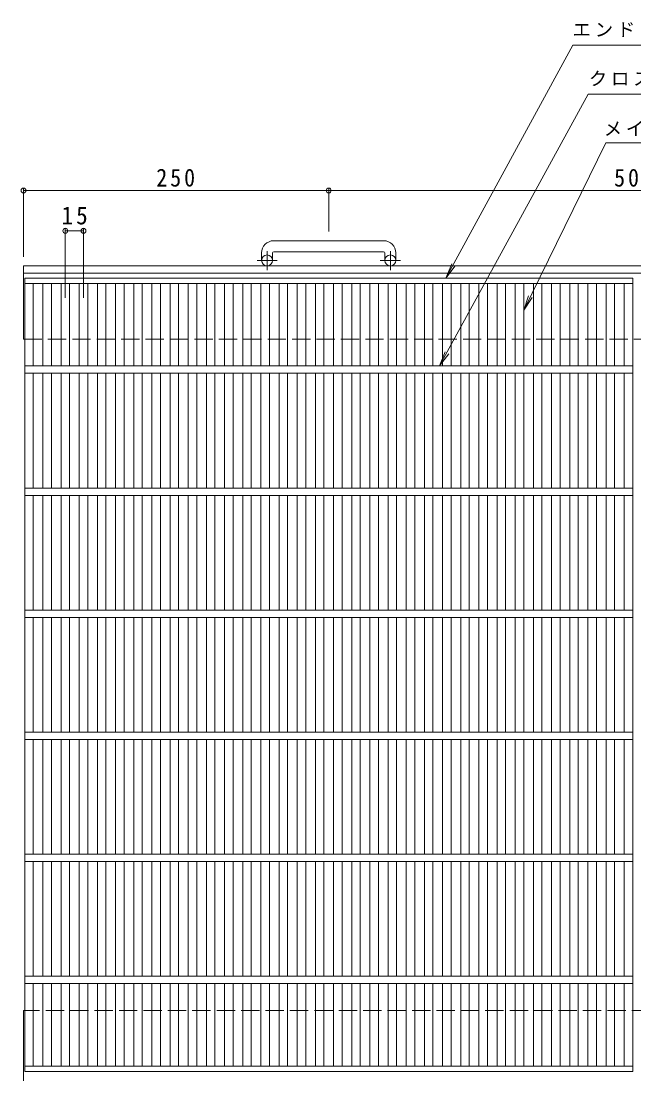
# Model space of a CAD drawing. Units: millimetres at full size, sheet at 1:5; details may follow other scales. Extents: x -890 to 894, y -688 to 677.
# Drawn here: x -890 to -388, y -186 to 677 of the extents above; entities that cross this region are included whole.
import ezdxf

# ---------------------------------------------------------------- set-up
doc = ezdxf.new("R2010")
doc.units = ezdxf.units.MM
doc.header["$LTSCALE"] = 5
doc.header["$PDMODE"] = 32
doc.header["$PDSIZE"] = 4
doc.linetypes.add('CHAIN1', pattern=[8, 5, -1, 1, -1])
doc.linetypes.add('DASHED3', pattern=[4, 3, -1])
for name, color, linetype, lineweight in [('B-1', 2, 'Continuous', 9), ('B-2', 3, 'Continuous', 9), ('B-4', 7, 'Continuous', 9), ('B-5', 7, 'Continuous', 9)]:
    doc.layers.add(name, color=color, linetype=linetype, lineweight=lineweight)
doc.styles.add('ＭＳ ゴシック', font='')
doc.styles.get('ＭＳ ゴシック').set_extended_font_data('MS Gothic')

msp = doc.modelspace()

# ---------------------------------------------------------------- linework, layer by layer
at = {"layer": 'B-1'}
for p, q in [((-592.597, 496.545), (-682.597, 496.545)), ((-692.597, 486.545), (-692.597, 480.445)), ((-683.597, 486.545), (-683.597, 480.445)), ((-682.597, 487.545), (-592.597, 487.545)), ((-591.597, 486.545), (-591.597, 480.445)), ((-582.597, 486.545), (-582.597, 480.445)), ((-887.597, 475.945), (-887.597, 415.945)), ((-887.597, 475.945), (5.639, 475.945)), ((-887.597, 469.945), (5.639, 469.945)), ((-887.597, -134.054), (-887.597, -194.054))]:
    msp.add_line(p, q, dxfattribs=at)
at = {"layer": 'B-1', "linetype": 'CHAIN1'}
for p, q in [((-688.097, 472.337), (-688.097, 487.935)), ((-587.097, 472.337), (-587.097, 487.935)), ((-679.934, 480.445), (-696.341, 480.445)), ((-578.934, 480.445), (-595.341, 480.445))]:
    msp.add_line(p, q, dxfattribs=at)
at = {"layer": 'B-1', "linetype": 'DASHED3'}
for p, q in [((-887.597, 415.945), (5.639, 415.945)), ((5.639, -134.054), (-887.597, -134.054))]:
    msp.add_line(p, q, dxfattribs=at)
at = {"layer": 'B-1'}
for centre in [(-688.097, 480.445), (-587.097, 480.445)]:
    msp.add_circle(centre, 4.5, dxfattribs=at)
for centre, radius, start, end in [((-682.597, 486.545), 10, 90, 180), ((-592.597, 486.545), 10, 0, 90), ((-682.597, 486.545), 1, 90, 180), ((-592.597, 486.545), 1, 0, 90)]:
    msp.add_arc(centre, radius, start, end, dxfattribs=at)
at = {"layer": 'B-2'}
for p, q in [((-886.597, -184.054), (-886.597, 465.945)), ((-886.597, 465.945), (-388.597, 465.945)), ((-388.597, -184.054), (-388.597, 465.945)), ((-886.597, 461.445), (-388.597, 461.445)), ((-879.597, 393.944), (-879.597, 461.445)), ((-871.718, 393.944), (-871.718, 461.445)), ((-864.718, 393.944), (-864.718, 461.445)), ((-856.84, 393.944), (-856.84, 461.445)), ((-849.84, 393.944), (-849.84, 461.445)), ((-841.961, 393.944), (-841.961, 461.445)), ((-834.961, 393.944), (-834.961, 461.445)), ((-827.082, 393.944), (-827.082, 461.445)), ((-820.082, 393.944), (-820.082, 461.445)), ((-812.203, 393.944), (-812.203, 461.445)), ((-805.203, 393.944), (-805.203, 461.445)), ((-797.324, 393.944), (-797.324, 461.445)), ((-790.324, 393.945), (-790.324, 461.445)), ((-782.445, 393.944), (-782.445, 461.445)), ((-775.446, 393.944), (-775.446, 461.445)), ((-767.567, 393.944), (-767.567, 461.445)), ((-760.567, 393.944), (-760.567, 461.445)), ((-752.688, 393.944), (-752.688, 461.445)), ((-745.688, 393.944), (-745.688, 461.445)), ((-737.809, 393.944), (-737.809, 461.445)), ((-730.809, 393.944), (-730.809, 461.445)), ((-722.93, 393.944), (-722.93, 461.445)), ((-715.93, 393.944), (-715.93, 461.445)), ((-708.051, 393.944), (-708.051, 461.445)), ((-701.051, 393.944), (-701.051, 461.445)), ((-693.173, 393.944), (-693.173, 461.445)), ((-686.173, 393.944), (-686.173, 461.445)), ((-678.294, 393.944), (-678.294, 461.445)), ((-671.294, 393.944), (-671.294, 461.445)), ((-663.415, 393.944), (-663.415, 461.445)), ((-656.415, 393.944), (-656.415, 461.445)), ((-648.536, 393.944), (-648.536, 461.445)), ((-641.536, 393.944), (-641.536, 461.445)), ((-633.657, 393.944), (-633.657, 461.445)), ((-626.658, 393.944), (-626.658, 461.445)), ((-618.779, 393.944), (-618.779, 461.445)), ((-611.778, 393.944), (-611.778, 461.445)), ((-603.9, 393.944), (-603.9, 461.445)), ((-596.9, 393.944), (-596.9, 461.445)), ((-589.021, 393.944), (-589.021, 461.445)), ((-582.021, 393.944), (-582.021, 461.445)), ((-574.142, 393.944), (-574.142, 461.445)), ((-567.142, 393.944), (-567.142, 461.445)), ((-559.263, 393.944), (-559.263, 461.445)), ((-552.263, 393.944), (-552.263, 461.445)), ((-544.385, 393.944), (-544.385, 461.445)), ((-537.384, 393.944), (-537.384, 461.445)), ((-529.504, 393.944), (-529.504, 461.445)), ((-522.504, 393.944), (-522.504, 461.445)), ((-514.625, 393.944), (-514.625, 461.445)), ((-507.625, 393.944), (-507.625, 461.445)), ((-499.744, 393.944), (-499.744, 461.445)), ((-492.745, 393.944), (-492.745, 461.445)), ((-484.865, 393.944), (-484.865, 461.445)), ((-477.865, 393.944), (-477.865, 461.445)), ((-469.985, 393.944), (-469.985, 461.445)), ((-462.985, 393.944), (-462.985, 461.445)), ((-455.105, 393.944), (-455.105, 461.445)), ((-448.104, 393.944), (-448.104, 461.445)), ((-440.224, 393.944), (-440.224, 461.445)), ((-433.224, 393.944), (-433.224, 461.445)), ((-425.344, 393.944), (-425.344, 461.445)), ((-418.344, 393.944), (-418.344, 461.445)), ((-410.464, 393.944), (-410.464, 461.445)), ((-403.464, 393.944), (-403.464, 461.445)), ((-395.597, 393.944), (-395.597, 461.445)), ((-886.597, 393.945), (-388.597, 393.945)), ((-886.597, 387.946), (-388.597, 387.946)), ((-879.597, 293.946), (-879.597, 387.946)), ((-871.718, 293.946), (-871.718, 387.946)), ((-864.718, 293.946), (-864.718, 387.946)), ((-856.84, 293.946), (-856.84, 387.946)), ((-849.84, 293.946), (-849.84, 387.946)), ((-841.961, 293.946), (-841.961, 387.946)), ((-834.961, 293.946), (-834.961, 387.946)), ((-827.082, 293.946), (-827.082, 387.946)), ((-820.082, 293.946), (-820.082, 387.946)), ((-812.203, 293.946), (-812.203, 387.946)), ((-805.203, 293.946), (-805.203, 387.946)), ((-797.324, 293.946), (-797.324, 387.946)), ((-790.324, 293.946), (-790.324, 387.946)), ((-782.445, 293.946), (-782.445, 387.946)), ((-775.446, 293.946), (-775.446, 387.946)), ((-767.567, 293.946), (-767.567, 387.946)), ((-760.567, 293.946), (-760.567, 387.946)), ((-752.688, 293.946), (-752.688, 387.946)), ((-745.688, 293.946), (-745.688, 387.946)), ((-737.809, 293.946), (-737.809, 387.946)), ((-730.809, 293.946), (-730.809, 387.946)), ((-722.93, 293.946), (-722.93, 387.946)), ((-715.93, 293.946), (-715.93, 387.946)), ((-708.051, 293.946), (-708.051, 387.946)), ((-701.051, 293.946), (-701.051, 387.946)), ((-693.173, 293.946), (-693.173, 387.946)), ((-686.173, 293.946), (-686.173, 387.946)), ((-678.294, 293.946), (-678.294, 387.946)), ((-671.294, 293.946), (-671.294, 387.946)), ((-663.415, 293.946), (-663.415, 387.946)), ((-656.415, 293.946), (-656.415, 387.946)), ((-648.536, 293.946), (-648.536, 387.946)), ((-641.536, 293.946), (-641.536, 387.946)), ((-633.657, 293.946), (-633.657, 387.946)), ((-626.658, 293.946), (-626.658, 387.946)), ((-618.779, 293.946), (-618.779, 387.946)), ((-611.778, 293.946), (-611.778, 387.946)), ((-603.9, 293.946), (-603.9, 387.946)), ((-596.9, 293.946), (-596.9, 387.946)), ((-589.021, 293.946), (-589.021, 387.946)), ((-582.021, 293.946), (-582.021, 387.946)), ((-574.142, 293.946), (-574.142, 387.946)), ((-567.142, 293.946), (-567.142, 387.946)), ((-559.263, 293.946), (-559.263, 387.946)), ((-552.263, 293.946), (-552.263, 387.946)), ((-544.385, 293.946), (-544.385, 387.946)), ((-537.384, 293.946), (-537.384, 387.946)), ((-529.504, 293.946), (-529.504, 387.946)), ((-522.504, 293.946), (-522.504, 387.946)), ((-514.625, 293.946), (-514.625, 387.946)), ((-507.625, 293.946), (-507.625, 387.946)), ((-499.744, 293.946), (-499.744, 387.946)), ((-492.745, 293.946), (-492.745, 387.946)), ((-484.865, 293.946), (-484.865, 387.946)), ((-477.865, 293.946), (-477.865, 387.946)), ((-469.985, 293.946), (-469.985, 387.946)), ((-462.985, 293.946), (-462.985, 387.946)), ((-455.105, 293.946), (-455.105, 387.946)), ((-448.104, 293.946), (-448.104, 387.946)), ((-440.224, 293.946), (-440.224, 387.946)), ((-433.224, 293.946), (-433.224, 387.946)), ((-425.344, 293.946), (-425.344, 387.946)), ((-418.344, 293.946), (-418.344, 387.946)), ((-410.464, 293.946), (-410.464, 387.946)), ((-403.464, 293.946), (-403.464, 387.946)), ((-395.597, 293.946), (-395.597, 387.946)), ((-886.597, 293.946), (-388.597, 293.946)), ((-886.597, 287.946), (-388.597, 287.946)), ((-879.597, 193.946), (-879.597, 287.946)), ((-871.718, 193.946), (-871.718, 287.946)), ((-864.718, 193.946), (-864.718, 287.946)), ((-856.84, 193.946), (-856.84, 287.946)), ((-849.84, 193.946), (-849.84, 287.946)), ((-841.961, 193.946), (-841.961, 287.946)), ((-834.961, 193.946), (-834.961, 287.946)), ((-827.082, 193.946), (-827.082, 287.946)), ((-820.082, 193.946), (-820.082, 287.946)), ((-812.203, 193.946), (-812.203, 287.946)), ((-805.203, 193.946), (-805.203, 287.946)), ((-797.324, 193.946), (-797.324, 287.946)), ((-790.324, 193.946), (-790.324, 287.946)), ((-782.445, 193.946), (-782.445, 287.946)), ((-775.446, 193.946), (-775.446, 287.946)), ((-767.567, 193.946), (-767.567, 287.946)), ((-760.567, 193.946), (-760.567, 287.946)), ((-752.688, 193.946), (-752.688, 287.946)), ((-745.688, 193.946), (-745.688, 287.946)), ((-737.809, 193.946), (-737.809, 287.946)), ((-730.809, 193.946), (-730.809, 287.946)), ((-722.93, 193.946), (-722.93, 287.946)), ((-715.93, 193.946), (-715.93, 287.946)), ((-708.051, 193.946), (-708.051, 287.946)), ((-701.051, 193.946), (-701.051, 287.946)), ((-693.173, 193.946), (-693.173, 287.946)), ((-686.173, 193.946), (-686.173, 287.946)), ((-678.294, 193.946), (-678.294, 287.946)), ((-671.294, 193.946), (-671.294, 287.946)), ((-663.415, 193.946), (-663.415, 287.946)), ((-656.415, 193.946), (-656.415, 287.946)), ((-648.536, 193.946), (-648.536, 287.946)), ((-641.536, 193.946), (-641.536, 287.946)), ((-633.657, 193.946), (-633.657, 287.946)), ((-626.658, 193.946), (-626.658, 287.946)), ((-618.779, 193.946), (-618.779, 287.946)), ((-611.778, 193.946), (-611.778, 287.946)), ((-603.9, 193.946), (-603.9, 287.946)), ((-596.9, 193.946), (-596.9, 287.946)), ((-589.021, 193.946), (-589.021, 287.946)), ((-582.021, 193.946), (-582.021, 287.946)), ((-574.142, 193.946), (-574.142, 287.946)), ((-567.142, 193.946), (-567.142, 287.946)), ((-559.263, 193.946), (-559.263, 287.946)), ((-552.263, 193.946), (-552.263, 287.946)), ((-544.385, 193.946), (-544.385, 287.946)), ((-537.384, 193.946), (-537.384, 287.946)), ((-529.504, 193.946), (-529.504, 287.946)), ((-522.504, 193.946), (-522.504, 287.946)), ((-514.625, 193.946), (-514.625, 287.946)), ((-507.625, 193.946), (-507.625, 287.946)), ((-499.744, 193.946), (-499.744, 287.946)), ((-492.745, 193.946), (-492.745, 287.946)), ((-484.865, 193.946), (-484.865, 287.946)), ((-477.865, 193.946), (-477.865, 287.946)), ((-469.985, 193.946), (-469.985, 287.946)), ((-462.985, 193.946), (-462.985, 287.946)), ((-455.105, 193.946), (-455.105, 287.946)), ((-448.104, 193.946), (-448.104, 287.946)), ((-440.224, 193.946), (-440.224, 287.946)), ((-433.224, 193.946), (-433.224, 287.946)), ((-425.344, 193.946), (-425.344, 287.946)), ((-418.344, 193.946), (-418.344, 287.946)), ((-410.464, 193.946), (-410.464, 287.946)), ((-403.464, 193.946), (-403.464, 287.946)), ((-395.597, 193.946), (-395.597, 287.946)), ((-886.597, 193.946), (-388.597, 193.946)), ((-886.597, 187.946), (-388.597, 187.946)), ((-879.597, 93.946), (-879.597, 187.946)), ((-871.718, 93.946), (-871.718, 187.946)), ((-864.718, 93.946), (-864.718, 187.946)), ((-856.84, 93.946), (-856.84, 187.946)), ((-849.84, 93.946), (-849.84, 187.946)), ((-841.961, 93.946), (-841.961, 187.946)), ((-834.961, 93.946), (-834.961, 187.946)), ((-827.082, 93.946), (-827.082, 187.946)), ((-820.082, 93.946), (-820.082, 187.946)), ((-812.203, 93.946), (-812.203, 187.946)), ((-805.203, 93.946), (-805.203, 187.946)), ((-797.324, 93.946), (-797.324, 187.946)), ((-790.324, 93.946), (-790.324, 187.946)), ((-782.445, 93.946), (-782.445, 187.946)), ((-775.446, 93.946), (-775.446, 187.946)), ((-767.567, 93.946), (-767.567, 187.946)), ((-760.567, 93.946), (-760.567, 187.946)), ((-752.688, 93.946), (-752.688, 187.946)), ((-745.688, 93.946), (-745.688, 187.946)), ((-737.809, 93.946), (-737.809, 187.946)), ((-730.809, 93.946), (-730.809, 187.946)), ((-722.93, 93.946), (-722.93, 187.946)), ((-715.93, 93.946), (-715.93, 187.946)), ((-708.051, 93.946), (-708.051, 187.946)), ((-701.051, 93.946), (-701.051, 187.946)), ((-693.173, 93.946), (-693.173, 187.946)), ((-686.173, 93.946), (-686.173, 187.946)), ((-678.294, 93.946), (-678.294, 187.946)), ((-671.294, 93.946), (-671.294, 187.946)), ((-663.415, 93.946), (-663.415, 187.946)), ((-656.415, 93.946), (-656.415, 187.946)), ((-648.536, 93.946), (-648.536, 187.946)), ((-641.536, 93.946), (-641.536, 187.946)), ((-633.657, 93.946), (-633.657, 187.946)), ((-626.658, 93.946), (-626.658, 187.946)), ((-618.779, 93.946), (-618.779, 187.946)), ((-611.778, 93.946), (-611.778, 187.946)), ((-603.9, 93.946), (-603.9, 187.946)), ((-596.9, 93.946), (-596.9, 187.946)), ((-589.021, 93.946), (-589.021, 187.946)), ((-582.021, 93.946), (-582.021, 187.946)), ((-574.142, 93.946), (-574.142, 187.946)), ((-567.142, 93.946), (-567.142, 187.946)), ((-559.263, 93.946), (-559.263, 187.946)), ((-552.263, 93.946), (-552.263, 187.946)), ((-544.385, 93.946), (-544.385, 187.946)), ((-537.384, 93.946), (-537.384, 187.946)), ((-529.504, 93.946), (-529.504, 187.946)), ((-522.504, 93.946), (-522.504, 187.946)), ((-514.625, 93.946), (-514.625, 187.946)), ((-507.625, 93.946), (-507.625, 187.946)), ((-499.744, 93.946), (-499.744, 187.946)), ((-492.745, 93.946), (-492.745, 187.946)), ((-484.865, 93.946), (-484.865, 187.946)), ((-477.865, 93.946), (-477.865, 187.946)), ((-469.985, 93.946), (-469.985, 187.946)), ((-462.985, 93.946), (-462.985, 187.946)), ((-455.105, 93.946), (-455.105, 187.946)), ((-448.104, 93.946), (-448.104, 187.946)), ((-440.224, 93.946), (-440.224, 187.946)), ((-433.224, 93.946), (-433.224, 187.946)), ((-425.344, 93.946), (-425.344, 187.946)), ((-418.344, 93.946), (-418.344, 187.946)), ((-410.464, 93.946), (-410.464, 187.946)), ((-403.464, 93.946), (-403.464, 187.946)), ((-395.597, 93.946), (-395.597, 187.946)), ((-886.597, 93.946), (-388.597, 93.946)), ((-886.597, 87.946), (-388.597, 87.946)), ((-879.597, -6.054), (-879.597, 87.946)), ((-871.718, -6.054), (-871.718, 87.946)), ((-864.718, -6.054), (-864.718, 87.946)), ((-856.84, -6.054), (-856.84, 87.946)), ((-849.84, -6.054), (-849.84, 87.946)), ((-841.961, -6.054), (-841.961, 87.946)), ((-834.961, -6.054), (-834.961, 87.946)), ((-827.082, -6.054), (-827.082, 87.946)), ((-820.082, -6.054), (-820.082, 87.946)), ((-812.203, -6.054), (-812.203, 87.946)), ((-805.203, -6.054), (-805.203, 87.946)), ((-797.324, -6.054), (-797.324, 87.946)), ((-790.324, -6.054), (-790.324, 87.946)), ((-782.445, -6.054), (-782.445, 87.946)), ((-775.446, -6.054), (-775.446, 87.946)), ((-767.567, -6.054), (-767.567, 87.946)), ((-760.567, -6.054), (-760.567, 87.946)), ((-752.688, -6.054), (-752.688, 87.946)), ((-745.688, -6.054), (-745.688, 87.946)), ((-737.809, -6.054), (-737.809, 87.946)), ((-730.809, -6.054), (-730.809, 87.946)), ((-722.93, -6.054), (-722.93, 87.946)), ((-715.93, -6.054), (-715.93, 87.946)), ((-708.051, -6.054), (-708.051, 87.946)), ((-701.051, -6.054), (-701.051, 87.946)), ((-693.173, -6.054), (-693.173, 87.946)), ((-686.173, -6.054), (-686.173, 87.946)), ((-678.294, -6.054), (-678.294, 87.946)), ((-671.294, -6.054), (-671.294, 87.946)), ((-663.415, -6.054), (-663.415, 87.946)), ((-656.415, -6.054), (-656.415, 87.946)), ((-648.536, -6.054), (-648.536, 87.946)), ((-641.536, -6.054), (-641.536, 87.946)), ((-633.657, -6.054), (-633.657, 87.946)), ((-626.658, -6.054), (-626.658, 87.946)), ((-618.779, -6.054), (-618.779, 87.946)), ((-611.778, -6.054), (-611.778, 87.946)), ((-603.9, -6.054), (-603.9, 87.946)), ((-596.9, -6.054), (-596.9, 87.946)), ((-589.021, -6.054), (-589.021, 87.946)), ((-582.021, -6.054), (-582.021, 87.946)), ((-574.142, -6.054), (-574.142, 87.946)), ((-567.142, -6.054), (-567.142, 87.946)), ((-559.263, -6.054), (-559.263, 87.946)), ((-552.263, -6.054), (-552.263, 87.946)), ((-544.385, -6.054), (-544.385, 87.946)), ((-537.384, -6.054), (-537.384, 87.946)), ((-529.504, -6.054), (-529.504, 87.946)), ((-522.504, -6.054), (-522.504, 87.946)), ((-514.625, -6.054), (-514.625, 87.946)), ((-507.625, -6.054), (-507.625, 87.946)), ((-499.744, -6.054), (-499.744, 87.946)), ((-492.745, -6.054), (-492.745, 87.946)), ((-484.865, -6.054), (-484.865, 87.946)), ((-477.865, -6.054), (-477.865, 87.946)), ((-469.985, -6.054), (-469.985, 87.946)), ((-462.985, -6.054), (-462.985, 87.946)), ((-455.105, -6.054), (-455.105, 87.946)), ((-448.104, -6.054), (-448.104, 87.946)), ((-440.224, -6.054), (-440.224, 87.946)), ((-433.224, -6.054), (-433.224, 87.946)), ((-425.344, -6.054), (-425.344, 87.946)), ((-418.344, -6.054), (-418.344, 87.946)), ((-410.464, -6.054), (-410.464, 87.946)), ((-403.464, -6.054), (-403.464, 87.946)), ((-395.597, -6.054), (-395.597, 87.946)), ((-886.597, -6.054), (-388.597, -6.054)), ((-886.597, -12.054), (-388.597, -12.054)), ((-879.597, -106.054), (-879.597, -12.054)), ((-871.718, -106.054), (-871.718, -12.054)), ((-864.718, -106.054), (-864.718, -12.054)), ((-856.84, -106.054), (-856.84, -12.054)), ((-849.84, -106.054), (-849.84, -12.054)), ((-841.961, -106.054), (-841.961, -12.054)), ((-834.961, -106.054), (-834.961, -12.054)), ((-827.082, -106.054), (-827.082, -12.054)), ((-820.082, -106.054), (-820.082, -12.054)), ((-812.203, -106.054), (-812.203, -12.054)), ((-805.203, -106.054), (-805.203, -12.054)), ((-797.324, -106.054), (-797.324, -12.054)), ((-790.324, -106.054), (-790.324, -12.054)), ((-782.445, -106.054), (-782.445, -12.054)), ((-775.446, -106.054), (-775.446, -12.054)), ((-767.567, -106.054), (-767.567, -12.054)), ((-760.567, -106.054), (-760.567, -12.054)), ((-752.688, -106.054), (-752.688, -12.054)), ((-745.688, -106.054), (-745.688, -12.054)), ((-737.809, -106.054), (-737.809, -12.054)), ((-730.809, -106.054), (-730.809, -12.054)), ((-722.93, -106.054), (-722.93, -12.054)), ((-715.93, -106.054), (-715.93, -12.054)), ((-708.051, -106.054), (-708.051, -12.054)), ((-701.051, -106.054), (-701.051, -12.054)), ((-693.173, -106.054), (-693.173, -12.054)), ((-686.173, -106.054), (-686.173, -12.054)), ((-678.294, -106.054), (-678.294, -12.054)), ((-671.294, -106.054), (-671.294, -12.054)), ((-663.415, -106.054), (-663.415, -12.054)), ((-656.415, -106.054), (-656.415, -12.054)), ((-648.536, -106.054), (-648.536, -12.054)), ((-641.536, -106.054), (-641.536, -12.054)), ((-633.657, -106.054), (-633.657, -12.054)), ((-626.658, -106.054), (-626.658, -12.054)), ((-618.779, -106.054), (-618.779, -12.054)), ((-611.778, -106.054), (-611.778, -12.054)), ((-603.9, -106.054), (-603.9, -12.054)), ((-596.9, -106.054), (-596.9, -12.054)), ((-589.021, -106.054), (-589.021, -12.054)), ((-582.021, -106.054), (-582.021, -12.054)), ((-574.142, -106.054), (-574.142, -12.054)), ((-567.142, -106.054), (-567.142, -12.054)), ((-559.263, -106.054), (-559.263, -12.054)), ((-552.263, -106.054), (-552.263, -12.054)), ((-544.385, -106.054), (-544.385, -12.054)), ((-537.384, -106.054), (-537.384, -12.054)), ((-529.504, -106.054), (-529.504, -12.054)), ((-522.504, -106.054), (-522.504, -12.054)), ((-514.625, -106.054), (-514.625, -12.054)), ((-507.625, -106.054), (-507.625, -12.054)), ((-499.744, -106.054), (-499.744, -12.054)), ((-492.745, -106.054), (-492.745, -12.054)), ((-484.865, -106.054), (-484.865, -12.054)), ((-477.865, -106.054), (-477.865, -12.054)), ((-469.985, -106.054), (-469.985, -12.054)), ((-462.985, -106.054), (-462.985, -12.054)), ((-455.105, -106.054), (-455.105, -12.054)), ((-448.104, -106.054), (-448.104, -12.054)), ((-440.224, -106.054), (-440.224, -12.054)), ((-433.224, -106.054), (-433.224, -12.054)), ((-425.344, -106.054), (-425.344, -12.054)), ((-418.344, -106.054), (-418.344, -12.054)), ((-410.464, -106.054), (-410.464, -12.054)), ((-403.464, -106.054), (-403.464, -12.054)), ((-395.597, -106.054), (-395.597, -12.054)), ((-886.597, -106.054), (-388.597, -106.054)), ((-886.597, -112.054), (-388.597, -112.054)), ((-879.597, -179.554), (-879.597, -112.054)), ((-871.718, -179.554), (-871.718, -112.054)), ((-864.718, -179.554), (-864.718, -112.054)), ((-856.84, -179.554), (-856.84, -112.054)), ((-849.84, -179.554), (-849.84, -112.054)), ((-841.961, -179.554), (-841.961, -112.054)), ((-834.961, -179.554), (-834.961, -112.054)), ((-827.082, -179.554), (-827.082, -112.054)), ((-820.082, -179.554), (-820.082, -112.054)), ((-812.203, -179.554), (-812.203, -112.054)), ((-805.203, -179.554), (-805.203, -112.054)), ((-797.324, -179.554), (-797.324, -112.054)), ((-790.324, -179.554), (-790.324, -112.054)), ((-782.445, -179.554), (-782.445, -112.054)), ((-775.446, -179.554), (-775.446, -112.054)), ((-767.567, -179.554), (-767.567, -112.054)), ((-760.567, -179.554), (-760.567, -112.054)), ((-752.688, -179.554), (-752.688, -112.054)), ((-745.688, -179.554), (-745.688, -112.054)), ((-737.809, -179.554), (-737.809, -112.054)), ((-730.809, -179.554), (-730.809, -112.054)), ((-722.93, -179.554), (-722.93, -112.054)), ((-715.93, -179.554), (-715.93, -112.054)), ((-708.051, -179.554), (-708.051, -112.054)), ((-701.051, -179.554), (-701.051, -112.054)), ((-693.173, -179.554), (-693.173, -112.054)), ((-686.173, -179.554), (-686.173, -112.054)), ((-678.294, -179.554), (-678.294, -112.054)), ((-671.294, -179.554), (-671.294, -112.054)), ((-663.415, -179.554), (-663.415, -112.054)), ((-656.415, -179.554), (-656.415, -112.054)), ((-648.536, -179.554), (-648.536, -112.054)), ((-641.536, -179.554), (-641.536, -112.054)), ((-633.657, -179.554), (-633.657, -112.054)), ((-626.658, -179.554), (-626.658, -112.054)), ((-618.779, -179.554), (-618.779, -112.054)), ((-611.778, -179.554), (-611.778, -112.054)), ((-603.9, -179.554), (-603.9, -112.054)), ((-596.9, -179.554), (-596.9, -112.054)), ((-589.021, -179.554), (-589.021, -112.054)), ((-582.021, -179.554), (-582.021, -112.054)), ((-574.142, -179.554), (-574.142, -112.054)), ((-567.142, -179.554), (-567.142, -112.054)), ((-559.263, -179.554), (-559.263, -112.054)), ((-552.263, -179.554), (-552.263, -112.054)), ((-544.385, -179.554), (-544.385, -112.054)), ((-537.384, -179.554), (-537.384, -112.054)), ((-529.504, -179.554), (-529.504, -112.054)), ((-522.504, -179.554), (-522.504, -112.054)), ((-514.625, -179.554), (-514.625, -112.054)), ((-507.625, -179.554), (-507.625, -112.054)), ((-499.744, -179.554), (-499.744, -112.054)), ((-492.745, -179.554), (-492.745, -112.054)), ((-484.865, -179.554), (-484.865, -112.054)), ((-477.865, -179.554), (-477.865, -112.054)), ((-469.985, -179.554), (-469.985, -112.054)), ((-462.985, -179.554), (-462.985, -112.054)), ((-455.105, -179.554), (-455.105, -112.054)), ((-448.104, -179.554), (-448.104, -112.054)), ((-440.224, -179.554), (-440.224, -112.054)), ((-433.224, -179.554), (-433.224, -112.054)), ((-425.344, -179.554), (-425.344, -112.054)), ((-418.344, -179.554), (-418.344, -112.054)), ((-410.464, -179.554), (-410.464, -112.054)), ((-403.464, -179.554), (-403.464, -112.054)), ((-395.597, -179.554), (-395.597, -112.054)), ((-388.597, -179.554), (-886.597, -179.554)), ((-388.597, -184.054), (-886.597, -184.054))]:
    msp.add_line(p, q, dxfattribs=at)
at = {"layer": 'B-4'}
for p, q in [((-887.597, 483.445), (-887.597, 539.202)), ((-887.597, 537.702), (-637.597, 537.702)), ((-637.597, 504.045), (-637.597, 539.202)), ((-637.597, 537.702), (-137.597, 537.702)), ((-853.34, 506.216), (-853.34, 449.779)), ((-853.34, 504.716), (-838.461, 504.716)), ((-838.461, 506.216), (-838.461, 449.779))]:
    msp.add_line(p, q, dxfattribs=at)
for p in [(-887.597, 537.702), (-637.597, 537.702), (-853.34, 504.716), (-838.461, 504.716)]:
    msp.add_point(p, dxfattribs=at)
at = {"layer": 'B-5'}
for p, q in [((-437.539, 656.697), (-541.552, 465.945)), ((-437.539, 656.697), (-211.575, 656.697)), ((-424.968, 616.72), (-546.851, 393.945)), ((-424.968, 616.72), (-239.882, 616.72)), ((-410.678, 576.72), (-477.865, 439.668)), ((-410.678, 576.72), (-203.912, 576.72)), ((-541.552, 465.945), (-536.888, 477.543)), ((-541.552, 465.945), (-534.045, 475.94)), ((-477.865, 439.668), (-473.87, 451.513)), ((-477.865, 439.668), (-470.941, 450.075)), ((-546.851, 393.945), (-542.144, 405.525)), ((-546.851, 393.945), (-539.307, 403.912))]:
    msp.add_line(p, q, dxfattribs=at)

# ---------------------------------------------------------------- texts
at = {"layer": 'B-4', "color": 2, "char_height": 14.66, "attachment_point": 7, "style": 'ＭＳ ゴシック'}
for s, insert in [('\\T1.27;\\W0.9;250', (-778.847, 540.702)), ('\\T1.27;\\W0.9;500', (-403.847, 540.702)), ('\\T1.27;\\W0.95;15', (-856.525, 509.716))]:
    msp.add_mtext(s, dxfattribs=dict(at, insert=insert))
at = {"layer": 'B-5', "char_height": 11, "attachment_point": 7, "style": 'ＭＳ ゴシック'}
for s, insert in [('\\T1.21;エンドプレート\\~ＦＢ4.5×50', (-437.825, 663.411)), ('\\T1.21;クロスバー\\~φ６\\~＠100', (-424.492, 620.862)), ('\\T1.2;メインバー\\~Ⅰ－５５\\~＠15', (-412.301, 581.873))]:
    msp.add_mtext(s, dxfattribs=dict(at, insert=insert))

doc.saveas('drawing.dxf')
